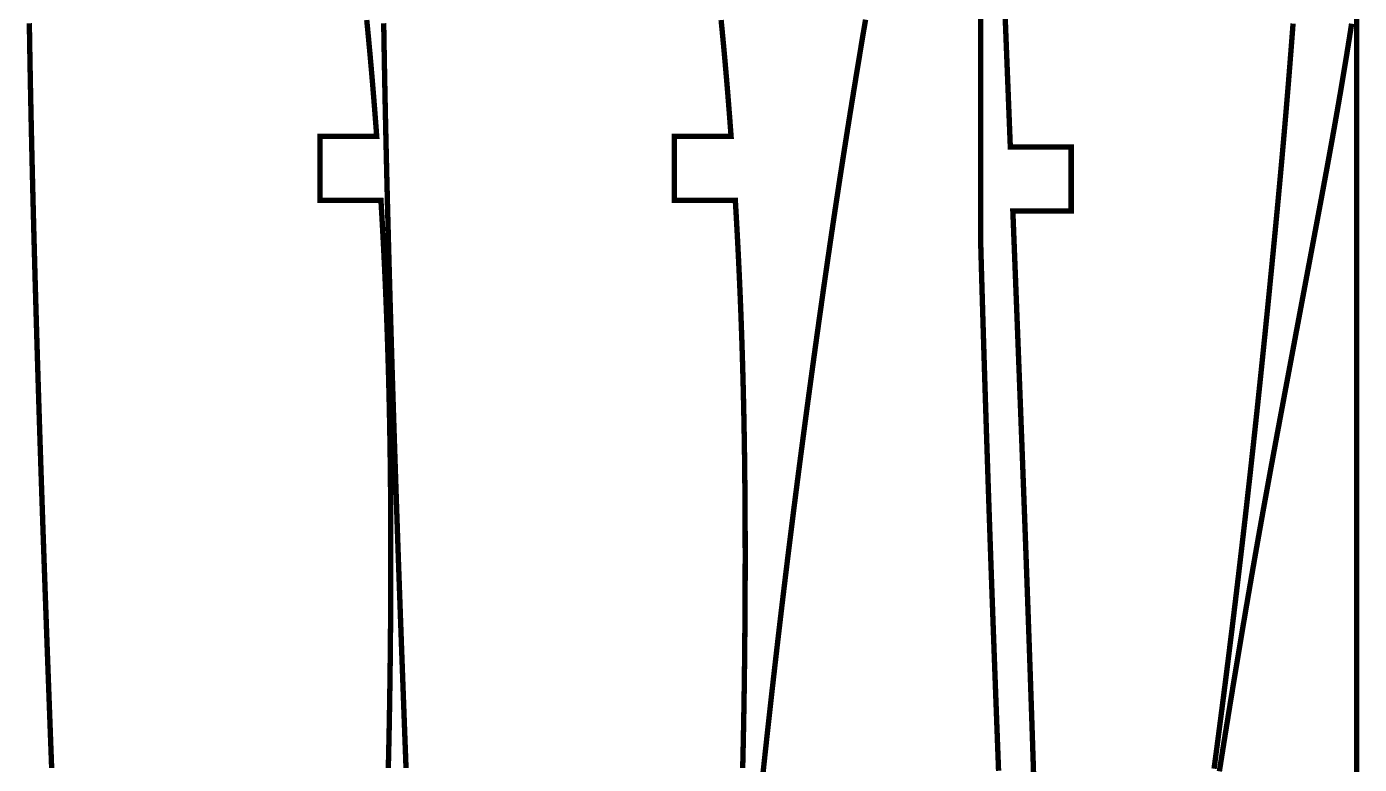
# Model space of a CAD drawing. Extents: x 0 to 93, y 0 to 923.
# Drawn here: x 0.6 to 88.2, y 198.5 to 247 of the extents above; entities that cross this region are included whole.
import ezdxf

# ---------------------------------------------------------------- set-up
doc = ezdxf.new("R2010")
doc.units = 0
doc.layers.get('0').update_dxf_attribs({"linetype": 'CONTINUOUS'})

msp = doc.modelspace()

# ---------------------------------------------------------------- linework, layer by layer
at = {"color": 0, "const_width": 0.35278}
for points in [[(64.4681, 198.1), (64.4518, 198.526), (64.4356, 198.953), (64.4194, 199.378), (64.4033, 199.803), (64.3872, 200.229), (64.3713, 200.654), (64.3553, 201.079), (64.3393, 201.503), (64.3233, 201.928), (64.3075, 202.353), (64.2917, 202.776), (64.2758, 203.2), (64.26, 203.624), (64.2443, 204.047), (64.2286, 204.471), (64.2129, 204.893), (64.1974, 205.317), (64.1815, 205.746), (64.1657, 206.175), (64.15, 206.606), (64.1343, 207.033), (64.1186, 207.462), (64.1031, 207.892), (64.0875, 208.319), (64.0721, 208.747), (64.0565, 209.175), (64.0411, 209.603), (64.0258, 210.031), (64.0106, 210.457), (63.9953, 210.883), (63.9801, 211.31), (63.965, 211.736), (63.95, 212.163), (63.935, 212.587), (63.92, 213.014), (63.9051, 213.439), (63.8903, 213.864), (63.8756, 214.288), (63.8608, 214.712), (63.8463, 215.136), (63.8317, 215.56), (63.8171, 215.983), (63.8026, 216.406), (63.7883, 216.829), (63.774, 217.251), (63.7597, 217.674), (63.7456, 218.094), (63.7315, 218.517), (63.7178, 218.928), (63.7042, 219.339), (63.6907, 219.75), (63.6771, 220.161), (63.6638, 220.571), (63.6504, 220.981), (63.6371, 221.39), (63.6239, 221.799), (63.6108, 222.208), (63.5978, 222.617), (63.5847, 223.025), (63.5718, 223.432), (63.5589, 223.84), (63.5461, 224.247), (63.5335, 224.654), (63.5208, 225.06), (63.5082, 225.467), (63.4958, 225.872), (63.4833, 226.276), (63.471, 226.682), (63.4587, 227.086), (63.4465, 227.49), (63.4343, 227.893), (63.4224, 228.297), (63.4103, 228.7), (63.3985, 229.101), (63.3865, 229.504), (63.3749, 229.906), (63.3631, 230.307), (63.3515, 230.707), (63.3493, 230.782), (63.3472, 230.856), (63.345, 230.931), (63.3429, 231.004), (63.3408, 231.078), (63.3365, 231.226), (63.3343, 231.301), (63.3301, 231.45), (63.3217, 231.746), (63.3153, 231.968), (63.3132, 232.043), (63.3111, 232.117), (63.309, 232.19), (63.3069, 232.265), (63.3049, 232.339), (63.3028, 232.412), (63.3007, 232.487), (63.2986, 232.561), (63.2944, 232.708), (63.2924, 232.783), (63.2882, 232.931), (63.2882, 290.107)], [(88.0079, 192.496), (88.0079, 249.674)], [(0.75201, 247.236), (0.75439, 247.083), (0.75684, 246.929), (0.75933, 246.775), (0.76183, 246.619), (0.76432, 246.465), (0.76687, 246.311), (0.76942, 246.157), (0.77203, 246.001), (0.7755, 245.797), (0.77902, 245.593), (0.78255, 245.388), (0.78613, 245.183), (0.78982, 244.978), (0.79346, 244.772), (0.7972, 244.567), (0.801, 244.361), (0.8048, 244.156), (0.80865, 243.95), (0.81255, 243.744), (0.81651, 243.537), (0.82047, 243.332), (0.82449, 243.125), (0.82856, 242.918), (0.83268, 242.711), (0.83681, 242.504), (0.84098, 242.297), (0.84522, 242.09), (0.8495, 241.883), (0.85379, 241.675), (0.85813, 241.468), (0.86252, 241.26), (0.86692, 241.051), (0.87142, 240.843), (0.87587, 240.636), (0.88043, 240.426), (0.88498, 240.218), (0.88959, 240.01), (0.89426, 239.801), (0.89735, 239.661), (0.90044, 239.522), (0.90359, 239.383), (0.90674, 239.244), (0.90994, 239.104), (0.91314, 238.965), (0.91634, 238.826), (0.91954, 238.686), (0.9228, 238.547), (0.92605, 238.407), (0.92931, 238.268), (0.93256, 238.128), (0.93587, 237.987), (0.93918, 237.847), (0.94249, 237.708), (0.94586, 237.568), (0.94916, 237.428), (0.95258, 237.287), (0.95595, 237.147), (0.95931, 237.007), (0.96273, 236.867), (0.96615, 236.726), (0.96962, 236.586), (0.97304, 236.446), (0.97651, 236.304), (0.98003, 236.164), (0.98351, 236.024), (0.98703, 235.882), (0.99051, 235.742), (0.99409, 235.601), (0.99468, 235.578), (0.99528, 235.554), (0.99582, 235.531), (0.99642, 235.507), (0.99702, 235.483), (0.99761, 235.46), (0.99821, 235.435), (0.99881, 235.411), (0.9994, 235.388), (1, 235.364), (1.0006, 235.34), (1.00119, 235.317), (1.00298, 235.246), (1.00363, 235.222), (1.0102, 234.963), (1.01085, 234.939), (1.01204, 234.892), (1.02208, 234.501), (1.03217, 234.11), (1.04237, 233.718), (1.05268, 233.326), (1.0631, 232.933), (1.07362, 232.542), (1.0842, 232.147), (1.09489, 231.754), (1.10569, 231.36), (1.11659, 230.965), (1.12755, 230.571), (1.13856, 230.175), (1.14974, 229.779), (1.16097, 229.383), (1.17231, 228.986), (1.1837, 228.589), (1.1952, 228.192), (1.20676, 227.794), (1.21843, 227.396), (1.2302, 226.997), (1.24202, 226.599), (1.25391, 226.199), (1.2659, 225.799), (1.27799, 225.399), (1.29015, 224.999), (1.30235, 224.599), (1.31467, 224.197), (1.32704, 223.796), (1.33952, 223.393), (1.35205, 222.992), (1.36453, 222.592), (1.37712, 222.193), (1.38981, 221.793), (1.4025, 221.393), (1.41531, 220.992), (1.42817, 220.592), (1.44108, 220.19), (1.4541, 219.789), (1.46718, 219.386), (1.48031, 218.985), (1.49354, 218.582), (1.50683, 218.179), (1.52018, 217.776), (1.53358, 217.374), (1.54704, 216.969), (1.5606, 216.565), (1.57422, 216.161), (1.58789, 215.757), (1.60161, 215.353), (1.6154, 214.947), (1.62929, 214.542), (1.64324, 214.136), (1.65717, 213.731), (1.67122, 213.324), (1.68533, 212.918), (1.69954, 212.511), (1.71376, 212.104), (1.72803, 211.697), (1.7424, 211.289), (1.75678, 210.882), (1.77208, 210.451), (1.78737, 210.019), (1.80279, 209.589), (1.81825, 209.157), (1.83376, 208.725), (1.84933, 208.293), (1.86496, 207.861), (1.88064, 207.428), (1.89638, 206.994), (1.91217, 206.561), (1.928, 206.128), (1.94385, 205.694), (1.95979, 205.261), (1.97575, 204.826), (1.99175, 204.392), (2.00782, 203.957), (2.02387, 203.522), (2.03999, 203.087), (2.05615, 202.651), (2.07237, 202.217), (2.08854, 201.781), (2.10482, 201.344), (2.1211, 200.908), (2.13738, 200.472), (2.15369, 200.035), (2.17008, 199.599), (2.18642, 199.161), (2.20281, 198.724), (2.21924, 198.286)], [(24.3508, 198.289), (24.3601, 198.675), (24.3692, 199.061), (24.3779, 199.447), (24.3863, 199.833), (24.3943, 200.218), (24.4022, 200.604), (24.4097, 200.989), (24.4169, 201.374), (24.4238, 201.758), (24.4304, 202.143), (24.4368, 202.528), (24.4428, 202.913), (24.4486, 203.296), (24.4542, 203.679), (24.4594, 204.064), (24.4644, 204.447), (24.4693, 204.831), (24.4737, 205.212), (24.4779, 205.596), (24.4821, 205.978), (24.4858, 206.361), (24.4893, 206.743), (24.4926, 207.125), (24.4958, 207.507), (24.4986, 207.881), (24.5012, 208.256), (24.5036, 208.629), (24.5057, 209.003), (24.5076, 209.376), (24.5094, 209.749), (24.511, 210.122), (24.5122, 210.494), (24.5132, 210.867), (24.514, 211.239), (24.5146, 211.611), (24.5149, 211.983), (24.515, 212.354), (24.5147, 212.725), (24.5143, 213.096), (24.5136, 213.467), (24.5126, 213.837), (24.5114, 214.208), (24.5099, 214.578), (24.5081, 214.947), (24.506, 215.317), (24.5038, 215.686), (24.501, 216.056), (24.4981, 216.424), (24.4949, 216.792), (24.4914, 217.16), (24.4875, 217.528), (24.4833, 217.896), (24.479, 218.264), (24.4742, 218.631), (24.4692, 218.997), (24.4638, 219.361), (24.4582, 219.725), (24.4522, 220.089), (24.446, 220.451), (24.4393, 220.814), (24.4324, 221.178), (24.4251, 221.539), (24.4175, 221.901), (24.4096, 222.264), (24.4013, 222.625), (24.3926, 222.986), (24.3838, 223.347), (24.3746, 223.707), (24.365, 224.068), (24.3551, 224.428), (24.3449, 224.788), (24.3343, 225.147), (24.3233, 225.506), (24.3121, 225.865), (24.3006, 226.224), (24.2886, 226.581), (24.2763, 226.939), (24.2636, 227.296), (24.2507, 227.654), (24.2374, 228.01), (24.2237, 228.367), (24.2097, 228.724), (24.1954, 229.079), (24.1807, 229.435), (24.1656, 229.789), (24.1501, 230.144), (24.1424, 230.321), (24.1344, 230.499), (24.1264, 230.676), (24.1183, 230.853), (24.1101, 231.031), (24.1018, 231.207), (24.0935, 231.383), (24.085, 231.561), (24.0764, 231.737), (24.0678, 231.914), (24.059, 232.09), (24.0503, 232.267), (24.0414, 232.443), (24.0324, 232.619), (24.0233, 232.796), (24.0142, 232.972), (24.0049, 233.147), (23.9956, 233.324), (23.9861, 233.499), (23.9765, 233.675), (23.9669, 233.85), (23.9572, 234.026), (23.9475, 234.201), (23.9376, 234.376), (23.9276, 234.551), (23.9176, 234.726), (23.9075, 234.901), (23.8974, 235.076), (23.8871, 235.251), (23.8767, 235.426), (23.8663, 235.601), (19.8661, 235.601), (19.8661, 239.801), (23.5867, 239.801), (23.5846, 239.829), (23.5825, 239.858), (23.5804, 239.888), (23.5783, 239.915), (23.5761, 239.944), (23.574, 239.974), (23.5719, 240.001), (23.5699, 240.031), (23.5656, 240.088), (23.5635, 240.117), (23.5593, 240.174), (23.5571, 240.203), (23.5528, 240.26), (23.5507, 240.289), (23.5464, 240.346), (23.5443, 240.375), (23.5422, 240.404), (23.54, 240.432), (23.5378, 240.461), (23.5357, 240.49), (23.5335, 240.518), (23.5314, 240.547), (23.5292, 240.576), (23.5271, 240.604), (23.5249, 240.633), (23.5228, 240.662), (23.4978, 240.989), (23.4726, 241.315), (23.4471, 241.642), (23.4212, 241.968), (23.3951, 242.293), (23.3688, 242.618), (23.3419, 242.943), (23.3149, 243.268), (23.2875, 243.592), (23.2597, 243.915), (23.2317, 244.237), (23.2033, 244.561), (23.1746, 244.883), (23.1456, 245.204), (23.1161, 245.526), (23.0864, 245.847), (23.0563, 246.167), (23.0258, 246.487), (22.995, 246.807), (22.9639, 247.126), (22.9325, 247.444)], [(24.0476, 247.236), (24.0501, 247.083), (24.0525, 246.929), (24.055, 246.775), (24.0575, 246.619), (24.06, 246.465), (24.0625, 246.311), (24.0651, 246.157), (24.0678, 246.001), (24.0711, 245.797), (24.0747, 245.593), (24.0782, 245.388), (24.0818, 245.183), (24.0854, 244.978), (24.0892, 244.772), (24.0929, 244.567), (24.0967, 244.361), (24.1004, 244.156), (24.1043, 243.95), (24.1082, 243.744), (24.1121, 243.537), (24.1161, 243.332), (24.1201, 243.125), (24.1243, 242.918), (24.1283, 242.711), (24.1325, 242.504), (24.1367, 242.297), (24.1408, 242.09), (24.1451, 241.883), (24.1494, 241.675), (24.1537, 241.468), (24.1582, 241.26), (24.1626, 241.051), (24.1671, 240.843), (24.1715, 240.636), (24.1761, 240.426), (24.1807, 240.218), (24.1853, 240.01), (24.1899, 239.801), (24.1929, 239.661), (24.1961, 239.522), (24.1993, 239.383), (24.2024, 239.244), (24.2056, 239.104), (24.2088, 238.965), (24.2119, 238.826), (24.2153, 238.686), (24.2185, 238.547), (24.2217, 238.407), (24.225, 238.268), (24.2282, 238.128), (24.2315, 237.987), (24.2349, 237.847), (24.2382, 237.708), (24.2415, 237.568), (24.2482, 237.287), (24.2515, 237.147), (24.2585, 236.867), (24.2653, 236.586), (24.2687, 236.446), (24.2757, 236.164), (24.2792, 236.024), (24.2826, 235.882), (24.2862, 235.742), (24.2897, 235.601), (24.2903, 235.578), (24.291, 235.554), (24.2921, 235.507), (24.2926, 235.483), (24.2933, 235.46), (24.2939, 235.435), (24.2944, 235.411), (24.2951, 235.388), (24.2957, 235.364), (24.2962, 235.34), (24.2969, 235.317), (24.2986, 235.246), (24.2993, 235.222), (24.3022, 235.104), (24.3029, 235.081), (24.3076, 234.892), (24.3178, 234.501), (24.3279, 234.11), (24.3381, 233.718), (24.3483, 233.326), (24.3587, 232.933), (24.3693, 232.542), (24.3799, 232.147), (24.3906, 231.754), (24.4014, 231.36), (24.4122, 230.965), (24.4232, 230.571), (24.4343, 230.175), (24.4454, 229.779), (24.4567, 229.383), (24.4679, 228.986), (24.4793, 228.589), (24.4908, 228.192), (24.5025, 227.794), (24.5142, 227.396), (24.5258, 226.997), (24.5376, 226.599), (24.5496, 226.199), (24.5615, 225.799), (24.5736, 225.399), (24.5858, 224.999), (24.5981, 224.599), (24.6104, 224.197), (24.6228, 223.796), (24.6351, 223.393), (24.6478, 222.992), (24.6603, 222.592), (24.6728, 222.193), (24.6854, 221.793), (24.6982, 221.393), (24.711, 220.992), (24.7239, 220.592), (24.7368, 220.19), (24.7497, 219.789), (24.7629, 219.386), (24.776, 218.985), (24.7892, 218.582), (24.8025, 218.179), (24.8158, 217.776), (24.8292, 217.374), (24.8428, 216.969), (24.8563, 216.565), (24.8699, 216.161), (24.8835, 215.757), (24.8974, 215.353), (24.9111, 214.947), (24.9249, 214.542), (24.9389, 214.136), (24.9529, 213.731), (24.9669, 213.324), (24.981, 212.918), (24.9951, 212.511), (25.0094, 212.104), (25.0237, 211.697), (25.0381, 211.289), (25.0525, 210.882), (25.0678, 210.451), (25.0831, 210.019), (25.0985, 209.589), (25.1139, 209.157), (25.1294, 208.725), (25.145, 208.293), (25.1607, 207.861), (25.1764, 207.428), (25.1921, 206.994), (25.2078, 206.561), (25.2236, 206.128), (25.2396, 205.694), (25.2554, 205.261), (25.2714, 204.826), (25.2875, 204.392), (25.3035, 203.957), (25.3196, 203.522), (25.3357, 203.087), (25.3518, 202.651), (25.3681, 202.217), (25.3842, 201.781), (25.4006, 201.344), (25.4168, 200.908), (25.4331, 200.472), (25.4494, 200.035), (25.4657, 199.599), (25.4821, 199.161), (25.4985, 198.724), (25.5149, 198.286)], [(47.6464, 198.289), (47.6557, 198.675), (47.6649, 199.061), (47.6735, 199.447), (47.6819, 199.833), (47.69, 200.218), (47.6978, 200.604), (47.7053, 200.989), (47.7125, 201.374), (47.7194, 201.758), (47.7261, 202.143), (47.7324, 202.528), (47.7385, 202.913), (47.7443, 203.296), (47.7499, 203.679), (47.7551, 204.064), (47.7601, 204.447), (47.7649, 204.831), (47.7694, 205.212), (47.7736, 205.596), (47.7776, 205.978), (47.7815, 206.361), (47.785, 206.743), (47.7883, 207.125), (47.7914, 207.507), (47.7942, 207.881), (47.7968, 208.256), (47.7992, 208.629), (47.8014, 209.003), (47.8033, 209.376), (47.805, 209.749), (47.8065, 210.122), (47.8079, 210.494), (47.8089, 210.867), (47.8097, 211.239), (47.8103, 211.611), (47.8106, 211.983), (47.8107, 212.354), (47.8104, 212.725), (47.81, 213.096), (47.8093, 213.467), (47.8083, 213.837), (47.8071, 214.208), (47.8056, 214.578), (47.8038, 214.947), (47.8017, 215.317), (47.7993, 215.686), (47.7967, 216.056), (47.7937, 216.424), (47.7906, 216.792), (47.7869, 217.16), (47.7832, 217.528), (47.779, 217.896), (47.7746, 218.264), (47.7699, 218.631), (47.7649, 218.997), (47.7594, 219.361), (47.7539, 219.725), (47.7478, 220.089), (47.7415, 220.451), (47.7349, 220.814), (47.7279, 221.178), (47.7207, 221.539), (47.7131, 221.901), (47.7051, 222.264), (47.6969, 222.625), (47.6883, 222.986), (47.6794, 223.347), (47.6703, 223.707), (47.6607, 224.068), (47.6507, 224.428), (47.6406, 224.788), (47.63, 225.147), (47.619, 225.506), (47.6078, 225.865), (47.5961, 226.224), (47.5842, 226.581), (47.5719, 226.939), (47.5593, 227.296), (47.5464, 227.654), (47.5331, 228.01), (47.5193, 228.367), (47.5054, 228.724), (47.4911, 229.079), (47.4764, 229.435), (47.4612, 229.789), (47.4458, 230.144), (47.4381, 230.321), (47.43, 230.499), (47.4221, 230.676), (47.4139, 230.853), (47.4057, 231.031), (47.3975, 231.207), (47.3892, 231.383), (47.3807, 231.561), (47.3721, 231.737), (47.3635, 231.914), (47.3547, 232.09), (47.3458, 232.267), (47.3369, 232.443), (47.3279, 232.619), (47.3189, 232.796), (47.3097, 232.972), (47.3006, 233.147), (47.2911, 233.324), (47.2818, 233.499), (47.2722, 233.675), (47.2626, 233.85), (47.2529, 234.026), (47.2432, 234.201), (47.2333, 234.376), (47.2233, 234.551), (47.2133, 234.726), (47.2032, 234.901), (47.1929, 235.076), (47.1826, 235.251), (47.1724, 235.426), (47.1618, 235.601), (43.1618, 235.601), (43.1618, 239.801), (46.8824, 239.801), (46.8803, 239.829), (46.8739, 239.915), (46.8718, 239.944), (46.8697, 239.974), (46.8676, 240.001), (46.8656, 240.031), (46.8613, 240.088), (46.8592, 240.117), (46.8569, 240.146), (46.8507, 240.232), (46.8485, 240.26), (46.8443, 240.318), (46.8421, 240.346), (46.84, 240.375), (46.8378, 240.404), (46.8357, 240.432), (46.8335, 240.461), (46.8314, 240.49), (46.8292, 240.518), (46.8271, 240.547), (46.8249, 240.576), (46.8206, 240.633), (46.8183, 240.662), (46.7935, 240.989), (46.7683, 241.315), (46.7428, 241.642), (46.7169, 241.968), (46.6908, 242.293), (46.6644, 242.618), (46.6376, 242.943), (46.6106, 243.268), (46.5832, 243.592), (46.5554, 243.915), (46.5274, 244.237), (46.499, 244.561), (46.4703, 244.883), (46.4413, 245.204), (46.4118, 245.526), (46.3821, 245.847), (46.3519, 246.167), (46.3215, 246.487), (46.2907, 246.807), (46.2596, 247.126), (46.2282, 247.444)], [(55.7226, 247.469), (55.671, 247.162), (55.6194, 246.854), (55.5679, 246.547), (55.5165, 246.239), (55.4612, 245.907), (55.406, 245.575), (55.3508, 245.243), (55.2957, 244.91), (55.2407, 244.576), (55.1857, 244.242), (55.1307, 243.907), (55.0758, 243.572), (55.0211, 243.237), (54.9664, 242.901), (54.9118, 242.565), (54.8572, 242.229), (54.8028, 241.892), (54.7485, 241.554), (54.6942, 241.217), (54.6401, 240.879), (54.586, 240.54), (54.5321, 240.201), (54.4782, 239.862), (54.4244, 239.522), (54.3708, 239.182), (54.3172, 238.842), (54.2639, 238.5), (54.2106, 238.158), (54.1575, 237.817), (54.1044, 237.475), (54.0515, 237.132), (53.9987, 236.789), (53.9461, 236.446), (53.8936, 236.101), (53.8413, 235.757), (53.7892, 235.414), (53.7372, 235.069), (53.6854, 234.725), (53.6339, 234.381), (53.5824, 234.035), (53.531, 233.69), (53.4797, 233.344), (53.4286, 232.997), (53.3776, 232.651), (53.3268, 232.304), (53.2761, 231.957), (53.2254, 231.608), (53.1749, 231.261), (53.1244, 230.912), (53.0743, 230.564), (53.0242, 230.214), (52.974, 229.865), (52.9242, 229.515), (52.8743, 229.165), (52.8246, 228.815), (52.775, 228.464), (52.7254, 228.112), (52.6761, 227.761), (52.6268, 227.41), (52.5776, 227.057), (52.5285, 226.706), (52.4794, 226.353), (52.4304, 226), (52.3817, 225.646), (52.3328, 225.293), (52.2811, 224.917), (52.2296, 224.54), (52.1781, 224.164), (52.1267, 223.788), (52.0753, 223.41), (52.024, 223.033), (51.9729, 222.656), (51.9219, 222.276), (51.871, 221.899), (51.8203, 221.519), (51.7696, 221.14), (51.719, 220.761), (51.6685, 220.382), (51.6181, 220.001), (51.5679, 219.621), (51.5178, 219.24), (51.4678, 218.86), (51.4179, 218.479), (51.3681, 218.097), (51.3185, 217.715), (51.2689, 217.333), (51.2196, 216.951), (51.1703, 216.568), (51.1213, 216.185), (51.0722, 215.801), (51.0233, 215.418), (50.9747, 215.035), (50.9261, 214.65), (50.8776, 214.267), (50.8293, 213.882), (50.7813, 213.496), (50.7339, 213.117), (50.6868, 212.736), (50.6397, 212.357), (50.5928, 211.976), (50.5461, 211.596), (50.4994, 211.214), (50.4531, 210.833), (50.4068, 210.451), (50.3606, 210.071), (50.3146, 209.689), (50.2688, 209.306), (50.2229, 208.924), (50.1774, 208.542), (50.1319, 208.158), (50.0867, 207.775), (50.0415, 207.392), (49.9965, 207.008), (49.9517, 206.625), (49.9069, 206.24), (49.8625, 205.857), (49.8181, 205.472), (49.7737, 205.087), (49.7297, 204.703), (49.6858, 204.318), (49.6419, 203.933), (49.5982, 203.549), (49.5547, 203.163), (49.5114, 202.776), (49.4682, 202.392), (49.4251, 202.006), (49.3808, 201.606), (49.3365, 201.207), (49.2926, 200.807), (49.2487, 200.408), (49.205, 200.008), (49.1614, 199.608), (49.1181, 199.208), (49.0747, 198.807), (49.0317, 198.407), (48.9887, 198.007)], [(64.9042, 247.581), (64.9222, 247.126), (64.9401, 246.672), (64.9582, 246.219), (64.9761, 245.765), (65.0121, 244.858), (65.03, 244.404), (65.0479, 243.95), (65.066, 243.497), (65.0839, 243.043), (65.1197, 242.136), (65.1376, 241.683), (65.1556, 241.231), (65.1735, 240.776), (65.1914, 240.324), (65.1962, 240.201), (65.1979, 240.16), (65.2076, 239.914), (65.2092, 239.874), (65.2174, 239.668), (65.2189, 239.628), (65.2254, 239.464), (65.2271, 239.422), (65.2286, 239.382), (65.2303, 239.34), (65.2319, 239.3), (65.2368, 239.178), (65.2383, 239.136), (65.24, 239.096), (69.24, 239.096), (69.24, 234.896), (65.4058, 234.896), (65.4158, 234.64), (65.426, 234.385), (65.436, 234.131), (65.4561, 233.621), (65.466, 233.365), (65.4761, 233.111), (65.4861, 232.856), (65.4961, 232.601), (65.5061, 232.346), (65.5161, 232.092), (65.5261, 231.838), (65.5461, 231.328), (65.576, 230.565), (65.5958, 230.056), (65.6058, 229.801), (65.6158, 229.547), (65.6257, 229.293), (65.6356, 229.039), (65.6456, 228.785), (65.6554, 228.531), (65.6653, 228.278), (65.685, 227.769), (65.7049, 227.261), (65.7214, 226.833), (65.7381, 226.406), (65.7546, 225.976), (65.7711, 225.549), (65.7876, 225.121), (65.8042, 224.693), (65.8207, 224.267), (65.8371, 223.839), (65.8535, 223.411), (65.8699, 222.985), (65.8861, 222.558), (65.9025, 222.132), (65.9187, 221.706), (65.935, 221.279), (65.9511, 220.853), (65.9674, 220.426), (65.9835, 220.001), (65.9996, 219.576), (66.0157, 219.15), (66.0318, 218.725), (66.0478, 218.3), (66.0637, 217.876), (66.0796, 217.451), (66.0956, 217.026), (66.1114, 216.603), (66.1272, 216.179), (66.1429, 215.756), (66.1588, 215.332), (66.1743, 214.908), (66.19, 214.486), (66.2056, 214.063), (66.2215, 213.633), (66.2372, 213.203), (66.2529, 212.774), (66.2686, 212.346), (66.2843, 211.917), (66.2999, 211.487), (66.3154, 211.06), (66.331, 210.632), (66.3464, 210.204), (66.3618, 209.776), (66.3771, 209.349), (66.3924, 208.922), (66.4076, 208.496), (66.4229, 208.069), (66.4379, 207.643), (66.4531, 207.217), (66.4681, 206.792), (66.4829, 206.365), (66.4978, 205.94), (66.5126, 205.515), (66.5275, 205.092), (66.5422, 204.667), (66.5568, 204.243), (66.5714, 203.819), (66.5858, 203.396), (66.6003, 202.974), (66.6147, 202.55), (66.629, 202.128), (66.6432, 201.706), (66.6574, 201.285), (66.6714, 200.862), (66.6851, 200.451), (66.6988, 200.04), (66.7124, 199.629), (66.7258, 199.218), (66.7393, 198.808), (66.7526, 198.399), (66.7658, 197.989)], [(78.6335, 198.239), (78.684, 198.618), (78.7344, 198.997), (78.7849, 199.378), (78.8351, 199.758), (78.8851, 200.139), (78.9353, 200.519), (78.9851, 200.9), (79.0349, 201.282), (79.0846, 201.664), (79.134, 202.046), (79.1835, 202.428), (79.2326, 202.811), (79.2818, 203.194), (79.3308, 203.578), (79.3796, 203.961), (79.4283, 204.344), (79.4769, 204.729), (79.5253, 205.112), (79.5736, 205.497), (79.6218, 205.883), (79.6692, 206.263), (79.7162, 206.642), (79.7633, 207.022), (79.8101, 207.403), (79.8569, 207.783), (79.9035, 208.165), (79.9499, 208.546), (79.9963, 208.928), (80.0424, 209.308), (80.0883, 209.69), (80.1343, 210.074), (80.18, 210.456), (80.2256, 210.837), (80.271, 211.221), (80.3163, 211.604), (80.3614, 211.987), (80.4064, 212.371), (80.4513, 212.754), (80.496, 213.139), (80.5406, 213.522), (80.5849, 213.907), (80.6292, 214.292), (80.6733, 214.676), (80.7172, 215.061), (80.761, 215.446), (80.8047, 215.831), (80.8482, 216.217), (80.8915, 216.603), (80.9347, 216.987), (80.9779, 217.374), (81.0222, 217.774), (81.0664, 218.172), (81.1104, 218.572), (81.1543, 218.971), (81.1979, 219.371), (81.2415, 219.771), (81.285, 220.171), (81.3282, 220.572), (81.3713, 220.972), (81.4143, 221.372), (81.4571, 221.774), (81.4997, 222.175), (81.5422, 222.575), (81.5846, 222.976), (81.6268, 223.378), (81.6689, 223.779), (81.7108, 224.182), (81.7528, 224.583), (81.7944, 224.985), (81.836, 225.388), (81.8774, 225.79), (81.9186, 226.192), (81.9599, 226.594), (82.0008, 226.997), (82.0418, 227.4), (82.0825, 227.803), (82.1232, 228.207), (82.1638, 228.61), (82.2042, 229.013), (82.2444, 229.417), (82.2847, 229.819), (82.3008, 229.983), (82.3171, 230.147), (82.3333, 230.311), (82.3494, 230.474), (82.3656, 230.638), (82.3818, 230.801), (82.414, 231.128), (82.43, 231.292), (82.4461, 231.456), (82.4782, 231.783), (82.4942, 231.946), (82.5101, 232.11), (82.5261, 232.274), (82.5419, 232.438), (82.5578, 232.601), (82.5736, 232.765), (82.5896, 232.929), (82.6054, 233.093), (82.6211, 233.257), (82.6369, 233.421), (82.6526, 233.583), (82.684, 233.911), (82.6997, 234.075), (82.7153, 234.239), (82.7308, 234.403), (82.7464, 234.567), (82.7775, 234.896), (82.8039, 235.175), (82.8169, 235.315), (82.8301, 235.454), (82.8432, 235.594), (82.8562, 235.735), (82.8693, 235.875), (82.8824, 236.014), (82.8953, 236.154), (82.9083, 236.294), (82.9213, 236.435), (82.9343, 236.575), (82.9472, 236.714), (82.96, 236.854), (82.9729, 236.994), (82.9857, 237.135), (82.9985, 237.275), (83.0368, 237.694), (83.0494, 237.835), (83.0621, 237.975), (83.0874, 238.254), (83.1, 238.394), (83.1125, 238.535), (83.125, 238.675), (83.1375, 238.815), (83.15, 238.956), (83.1625, 239.096), (83.171, 239.192), (83.1796, 239.289), (83.1965, 239.482), (83.2051, 239.578), (83.2136, 239.675), (83.2219, 239.771), (83.2304, 239.868), (83.2557, 240.157), (83.2642, 240.254), (83.2892, 240.543), (83.2975, 240.64), (83.3058, 240.736), (83.3142, 240.833), (83.3224, 240.929), (83.3307, 241.026), (83.3389, 241.124), (83.3471, 241.219), (83.3554, 241.317), (83.3636, 241.412), (83.3718, 241.51), (83.38, 241.606), (83.3881, 241.703), (83.3962, 241.799), (83.4043, 241.896), (83.4125, 241.992), (83.446, 242.393), (83.4792, 242.794), (83.5121, 243.196), (83.5446, 243.597), (83.5769, 243.999), (83.609, 244.4), (83.6408, 244.801), (83.6724, 245.204), (83.7037, 245.606), (83.7349, 246.007), (83.7657, 246.408), (83.7961, 246.81), (83.8265, 247.211)], [(87.6764, 247.203), (87.6638, 247.121), (87.6511, 247.039), (87.6382, 246.956), (87.6251, 246.872), (87.6118, 246.789), (87.5985, 246.704), (87.5813, 246.594), (87.5637, 246.483), (87.5461, 246.372), (87.5282, 246.258), (87.51, 246.144), (87.4917, 246.029), (87.4731, 245.914), (87.4543, 245.796), (87.4353, 245.678), (87.4161, 245.558), (87.3968, 245.439), (87.3771, 245.317), (87.3574, 245.194), (87.3374, 245.072), (87.3172, 244.949), (87.2968, 244.824), (87.2763, 244.697), (87.2554, 244.571), (87.2346, 244.443), (87.2133, 244.315), (87.1921, 244.186), (87.1706, 244.057), (87.1489, 243.926), (87.1271, 243.794), (87.105, 243.664), (87.0828, 243.531), (87.0606, 243.397), (87.0379, 243.264), (87.0153, 243.129), (86.9924, 242.994), (86.9693, 242.858), (86.9413, 242.694), (86.9129, 242.529), (86.8844, 242.362), (86.8556, 242.196), (86.8267, 242.028), (86.7974, 241.858), (86.7679, 241.69), (86.7382, 241.519), (86.7083, 241.349), (86.6783, 241.178), (86.6479, 241.006), (86.6175, 240.833), (86.5868, 240.66), (86.5558, 240.485), (86.5247, 240.31), (86.4933, 240.135), (86.4618, 239.958), (86.4301, 239.782), (86.3983, 239.604), (86.3661, 239.426), (86.3339, 239.247), (86.3014, 239.068), (86.2688, 238.888), (86.236, 238.707), (86.2029, 238.525), (86.1697, 238.343), (86.1364, 238.161), (86.1028, 237.978), (86.0692, 237.793), (86.0353, 237.61), (86.0012, 237.424), (85.9633, 237.218), (85.9251, 237.011), (85.8868, 236.804), (85.8483, 236.596), (85.8096, 236.388), (85.7707, 236.178), (85.7317, 235.968), (85.6924, 235.757), (85.6531, 235.546), (85.6133, 235.333), (85.5736, 235.119), (85.5338, 234.907), (85.4936, 234.692), (85.4533, 234.478), (85.4131, 234.261), (85.3725, 234.046), (85.3318, 233.829), (85.291, 233.611), (85.25, 233.393), (85.2089, 233.175), (85.1676, 232.956), (85.1262, 232.735), (85.0849, 232.514), (85.0432, 232.293), (85.0015, 232.072), (84.9596, 231.849), (84.9176, 231.626), (84.8756, 231.403), (84.8335, 231.179), (84.7911, 230.954), (84.7453, 230.71), (84.6994, 230.465), (84.6533, 230.221), (84.6071, 229.975), (84.5608, 229.729), (84.5144, 229.482), (84.4681, 229.235), (84.4214, 228.986), (84.3747, 228.737), (84.3279, 228.489), (84.281, 228.239), (84.2339, 227.987), (84.1868, 227.737), (84.1396, 227.485), (84.0922, 227.233), (84.0447, 226.981), (83.9972, 226.726), (83.9497, 226.472), (83.9019, 226.218), (83.8542, 225.962), (83.8062, 225.707), (83.7582, 225.451), (83.7101, 225.194), (83.6619, 224.938), (83.6137, 224.679), (83.5654, 224.422), (83.5169, 224.163), (83.4685, 223.904), (83.4199, 223.644), (83.3711, 223.383), (83.3212, 223.117), (83.2711, 222.849), (83.221, 222.581), (83.1708, 222.313), (83.1206, 222.043), (83.0701, 221.774), (83.0197, 221.503), (82.9693, 221.233), (82.9187, 220.961), (82.8683, 220.69), (82.8176, 220.418), (82.7671, 220.146), (82.7164, 219.872), (82.6657, 219.599), (82.615, 219.325), (82.5642, 219.05), (82.5135, 218.775), (82.4626, 218.5), (82.4119, 218.224), (82.3611, 217.947), (82.3103, 217.671), (82.2596, 217.393), (82.2087, 217.115), (82.1581, 216.837), (82.1074, 216.558), (82.0565, 216.279), (82.006, 216), (81.9553, 215.719), (81.9046, 215.439), (81.854, 215.158), (81.8011, 214.864), (81.7482, 214.568), (81.6953, 214.272), (81.6425, 213.976), (81.5897, 213.679), (81.5371, 213.382), (81.4844, 213.083), (81.4319, 212.786), (81.3793, 212.487), (81.3269, 212.188), (81.2744, 211.888), (81.2221, 211.587), (81.1697, 211.288), (81.1175, 210.986), (81.0653, 210.685), (81.0131, 210.383), (80.961, 210.081), (80.9089, 209.778), (80.8568, 209.475), (80.8049, 209.171), (80.7529, 208.868), (80.7011, 208.563), (80.6492, 208.258), (80.5975, 207.953), (80.5457, 207.647), (80.494, 207.342), (80.4424, 207.035), (80.3908, 206.728), (80.3393, 206.421), (80.2878, 206.112), (80.2364, 205.806), (80.1811, 205.474), (80.1258, 205.14), (80.0707, 204.808), (80.0156, 204.475), (79.9604, 204.142), (79.9054, 203.808), (79.8506, 203.474), (79.7957, 203.139), (79.7408, 202.803), (79.6863, 202.468), (79.6317, 202.132), (79.5771, 201.794), (79.5226, 201.458), (79.4682, 201.121), (79.414, 200.783), (79.3599, 200.444), (79.3058, 200.106), (79.2518, 199.767), (79.1979, 199.428), (79.1442, 199.087), (79.0906, 198.747), (79.0371, 198.407), (78.9836, 198.065)]]:
    msp.add_lwpolyline(points, dxfattribs=at)

doc.saveas('drawing.dxf')
